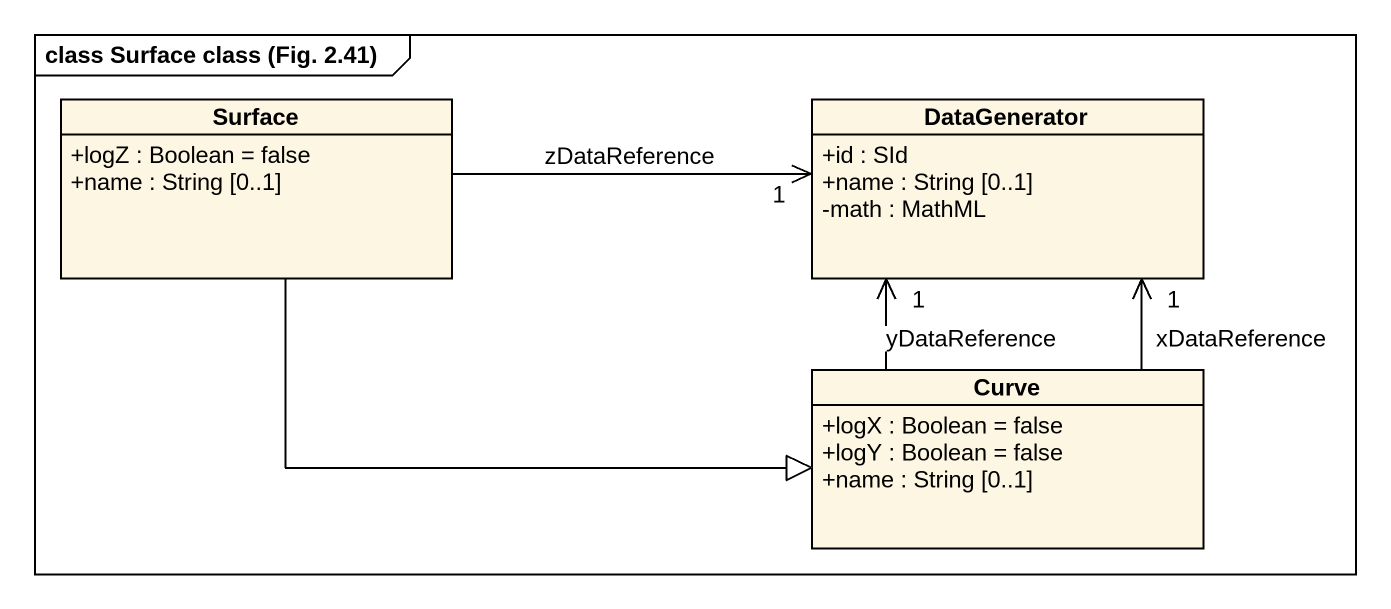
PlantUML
@startuml
mainframe class Surface class (Fig. 2.41)
hide circle
hide empty members
skinparam classAttributeIconSize 0
class Surface {
  +logZ : Boolean = false
  +name : String [0..1]
}
class DataGenerator {
  +id : SId
  +name : String [0..1]
  -math : MathML
}
class Curve {
  +logX : Boolean = false
  +logY : Boolean = false
  +name : String [0..1]
}
Surface -right-> "1" DataGenerator : zDataReference
Surface -right-|> Curve
Curve -up-> "1" DataGenerator : yDataReference
Curve -up-> "1" DataGenerator : xDataReference
@enduml
